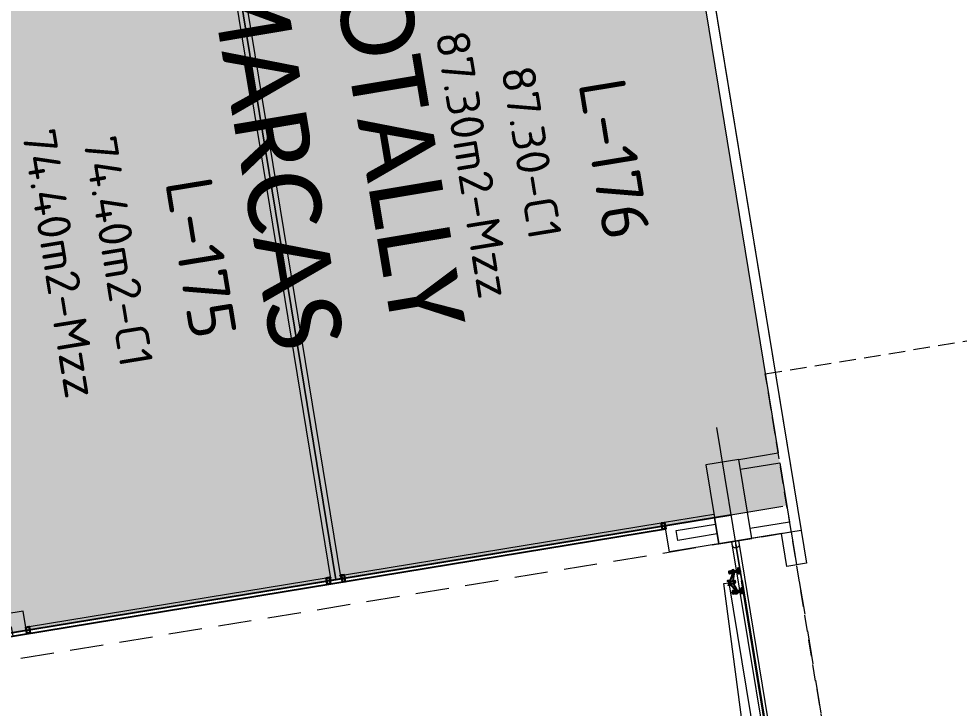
# Model space of a CAD drawing. Header units: metres. Extents: x 2 to 659295185, y -28 to 1124222152.
# Drawn here: x 655583.96 to 655598.06, y 1126571.49 to 1126581.82 of the extents above; entities that cross this region are included whole.
import ezdxf
from ezdxf.enums import TextEntityAlignment as Align

# ---------------------------------------------------------------- set-up
doc = ezdxf.new("R2010")
doc.units = ezdxf.units.M
doc.header["$MEASUREMENT"] = 0
for name, pattern in [('CCSM_C1_CUERPO CK$0$CONTINUA', [0]), ('CCSM_XREF ESTRUCTURA15$0$RAYITAS', [0.375, 0.25, -0.125]), ('CONTINUA', [0]), ('DASHDOT', [1, 0.5, -0.25, 0, -0.25]), ('DASHED', [0.75, 0.5, -0.25])]:
    doc.linetypes.add(name, pattern=pattern)
doc.layers.get('0').update_dxf_attribs({"linetype": 'CONTINUOUS'})
doc.layers.add('CCSM_C1_CUERPO CK$0$A-AREAS COMERCIALES', color=151, linetype='CONTINUOUS', plot=False)
for name, color, linetype in [('CCSM_C1_CUERPO CK$0$A-ESTRUCTURA DE FACHADA DE VIDRIO', 5, 'CONTINUOUS'), ('CCSM_C1_CUERPO CK$0$A-FRENTE DE LOCAL', 4, 'CONTINUOUS'), ('CCSM_C1_CUERPO CK$0$A-LOCAL ID', 7, 'CONTINUOUS'), ('CCSM_C1_CUERPO CK$0$A-MARCOS LOCALES', 4, 'CONTINUOUS'), ('CCSM_C1_CUERPO CK$0$A-PARED', 2, 'CCSM_C1_CUERPO CK$0$CONTINUA'), ('CCSM_C1_CUERPO CK$0$A-VIDRIO', 135, 'CONTINUOUS'), ('CCSM_C1_CUERPO CK$0$A-VISTA 4', 8, 'CONTINUOUS'), ('CCSM_C1_CUERPO CK$0$ID_AREA EXACTA', 7, 'CONTINUOUS'), ('CCSM_C1_CUERPO CK$0$ID_Nº LOCAL', 7, 'CONTINUOUS'), ('CCSM_C1_CUERPO CK$0$ID_RUBRO', 7, 'CONTINUOUS'), ('CCSM_XREF ESTRUCTURA15$0$E-PROYECCION TECHO', 9, 'CCSM_XREF ESTRUCTURA15$0$RAYITAS'), ('CCSM_XREF KIOSKOSE$0$Kiosco General', 154, 'CONTINUOUS')]:
    doc.layers.add(name, color=color, linetype=linetype)
for name, color, linetype, lineweight in [('CCSM_XREF ESTRUCTURA15$0$E-CC-COLUMNA', 2, 'CONTINUOUS', 35), ('LOCALES ASIGNADOS', 41, 'DASHDOT', 0), ('NOMBRES LOCATARIOS', 7, 'CONTINUA', 0)]:
    doc.layers.add(name, color=color, linetype=linetype, lineweight=lineweight)
doc.styles.add('CCSM_C1_CUERPO CK$0$ROMANS', font='romans__.ttf')
doc.styles.get("Standard").update_dxf_attribs({"font": 'tahoma.ttf'})

# ---------------------------------------------------------------- blocks, each defined once
blk = doc.blocks.new('CCSM_C1_CUERPO CK$0$MARCO LOCAL-COLUMNA')
at = {"layer": 'CCSM_C1_CUERPO CK$0$A-MARCOS LOCALES'}
for points in [[(655585.123, 1126575.588), (655585.173, 1126575.588), (655585.173, 1126575.488), (655585.123, 1126575.488)], [(655585.128, 1126575.583), (655585.168, 1126575.583), (655585.168, 1126575.493), (655585.128, 1126575.493)]]:
    blk.add_lwpolyline(points, close=True, dxfattribs=at)
blk = doc.blocks.new('CCSM_C1_CUERPO CK$0$MARCO LOCAL-PARED')
for points in [[(655585.328, 1126575.539), (655585.378, 1126575.539), (655585.378, 1126575.439), (655585.328, 1126575.439)], [(655585.333, 1126575.534), (655585.373, 1126575.534), (655585.373, 1126575.444), (655585.333, 1126575.444)], [(655585.393, 1126575.539), (655585.393, 1126575.534), (655585.383, 1126575.534), (655585.383, 1126575.489), (655585.553, 1126575.489), (655585.553, 1126575.534), (655585.543, 1126575.534), (655585.543, 1126575.539), (655585.558, 1126575.539), (655585.558, 1126575.484), (655585.378, 1126575.484), (655585.378, 1126575.539)], [(655585.608, 1126575.539), (655585.558, 1126575.539), (655585.558, 1126575.439), (655585.608, 1126575.439)], [(655585.603, 1126575.534), (655585.563, 1126575.534), (655585.563, 1126575.444), (655585.603, 1126575.444)]]:
    blk.add_lwpolyline(points, close=True)
blk = doc.blocks.new('CCSM_C1_CUERPO CK$0$A$C682819FC')
for p, q in [((-0.018, 0.005), (-0.018, 0)), ((-0.007, 0.001), (-0.007, 0)), ((0.007, 0.001), (0.007, 0)), ((0.018, 0.005), (0.018, 0)), ((-0.167, -0.102), (-0.167, -0.114)), ((-0.163, -0.1), (-0.137, -0.1)), ((-0.163, -0.116), (-0.137, -0.116)), ((-0.159, -0.102), (-0.159, -0.114)), ((-0.155, -0.136), (-0.145, -0.142)), ((-0.145, -0.136), (-0.155, -0.142)), ((-0.15, -0.019), (-0.15, -0.213)), ((-0.142, -0.102), (-0.142, -0.114)), ((-0.133, -0.102), (-0.133, -0.114)), ((-0.021, -0.029), (-0.021, -0.069)), ((-0.021, -0.029), (-0.021, -0.069)), ((-0.017, -0.01), (-0.017, -0.023)), ((-0.017, -0.075), (-0.017, -0.096)), ((0.013, -0.009), (-0.013, -0.009)), ((0.013, -0.024), (-0.013, -0.024)), ((0.013, -0.073), (-0.013, -0.073)), ((-0.009, -0.005), (-0.006, -0.003)), ((-0.009, -0.005), (-0.009, -0.009)), ((-0.009, -0.005), (0.009, -0.005)), ((-0.009, -0.01), (-0.009, -0.023)), ((-0.009, -0.075), (-0.009, -0.096)), ((-0.006, -0.003), (0.006, -0.003)), ((0.009, -0.005), (0.006, -0.003)), ((0.009, -0.005), (0.009, -0.009)), ((0.009, -0.01), (0.009, -0.023)), ((0.009, -0.075), (0.009, -0.096)), ((0.017, -0.01), (0.017, -0.023)), ((0.017, -0.075), (0.017, -0.096)), ((0.021, -0.029), (0.021, -0.069)), ((0.133, -0.102), (0.133, -0.114)), ((0.133, -0.102), (0.133, -0.114)), ((0.163, -0.1), (0.137, -0.1)), ((0.163, -0.1), (0.137, -0.1)), ((0.163, -0.116), (0.137, -0.116)), ((0.163, -0.116), (0.137, -0.116)), ((0.142, -0.102), (0.142, -0.114)), ((0.142, -0.102), (0.142, -0.114)), ((0.145, -0.136), (0.155, -0.142)), ((0.155, -0.136), (0.145, -0.142)), ((0.145, -0.136), (0.155, -0.142)), ((0.155, -0.136), (0.145, -0.142)), ((0.15, -0.019), (0.15, -0.213)), ((0.15, -0.019), (0.15, -0.213)), ((0.159, -0.102), (0.159, -0.114)), ((0.159, -0.102), (0.159, -0.114)), ((0.167, -0.102), (0.167, -0.114)), ((0.167, -0.102), (0.167, -0.114)), ((-0.182, -0.172), (-0.187, -0.172)), ((-0.185, -0.175), (-0.185, -0.164)), ((-0.173, -0.147), (-0.127, -0.147)), ((-0.173, -0.177), (-0.127, -0.177)), ((-0.127, -0.186), (-0.173, -0.186)), ((-0.172, -0.147), (-0.172, -0.177)), ((-0.169, -0.154), (-0.169, -0.142)), ((-0.132, -0.154), (-0.132, -0.142)), ((-0.129, -0.177), (-0.129, -0.147)), ((-0.119, -0.172), (-0.113, -0.172)), ((-0.116, -0.175), (-0.116, -0.164)), ((0.119, -0.172), (0.113, -0.172)), ((0.119, -0.172), (0.113, -0.172)), ((0.116, -0.175), (0.116, -0.164)), ((0.116, -0.175), (0.116, -0.164)), ((0.173, -0.147), (0.127, -0.147)), ((0.173, -0.147), (0.127, -0.147)), ((0.173, -0.177), (0.127, -0.177)), ((0.173, -0.177), (0.127, -0.177)), ((0.127, -0.186), (0.173, -0.186)), ((0.127, -0.186), (0.173, -0.186)), ((0.129, -0.177), (0.129, -0.147)), ((0.129, -0.177), (0.129, -0.147)), ((0.132, -0.154), (0.132, -0.142)), ((0.132, -0.154), (0.132, -0.142)), ((0.169, -0.154), (0.169, -0.142)), ((0.169, -0.154), (0.169, -0.142)), ((0.172, -0.147), (0.172, -0.177)), ((0.172, -0.147), (0.172, -0.177)), ((0.182, -0.172), (0.187, -0.172)), ((0.182, -0.172), (0.187, -0.172)), ((0.185, -0.175), (0.185, -0.164)), ((0.185, -0.175), (0.185, -0.164))]:
    blk.add_line(p, q)
for points in [[(-0.029, 0.014), (-0.033, 0.014), (-0.033, -0.024, 0.414214), (-0.029, -0.029), (0.029, -0.029, 0.414214), (0.033, -0.024), (0.033, 0.014), (0.029, 0.014), (0.029, -0.024), (-0.029, -0.024)], [(-0.182, -0.172), (-0.184, -0.173, -0.236068), (-0.185, -0.173), (-0.187, -0.172), (-0.187, -0.169), (-0.182, -0.168)], [(-0.119, -0.172), (-0.117, -0.173, 0.236068), (-0.115, -0.173), (-0.113, -0.172), (-0.113, -0.169), (-0.119, -0.168)], [(0.119, -0.172), (0.117, -0.173, -0.236068), (0.115, -0.173), (0.113, -0.172), (0.113, -0.169), (0.119, -0.168)], [(0.119, -0.172), (0.117, -0.173, -0.236068), (0.115, -0.173), (0.113, -0.172), (0.113, -0.169), (0.119, -0.168)], [(0.182, -0.172), (0.184, -0.173, 0.236068), (0.185, -0.173), (0.187, -0.172), (0.187, -0.169), (0.182, -0.168)], [(0.182, -0.172), (0.184, -0.173, 0.236068), (0.185, -0.173), (0.187, -0.172), (0.187, -0.169), (0.182, -0.168)]]:
    blk.add_lwpolyline(points, format="xyb", close=True)
for points in [[(0.029, 0), (-0.029, 0)], [(-0.16, -0.116), (-0.16, -0.136), (-0.14, -0.136), (-0.14, -0.116)], [(-0.159, -0.116), (-0.159, -0.135), (-0.141, -0.135), (-0.141, -0.116)], [(0.16, -0.116), (0.16, -0.136), (0.14, -0.136), (0.14, -0.116)], [(0.16, -0.116), (0.16, -0.136), (0.14, -0.136), (0.14, -0.116)], [(0.159, -0.116), (0.159, -0.135), (0.141, -0.135), (0.141, -0.116)], [(0.159, -0.116), (0.159, -0.135), (0.141, -0.135), (0.141, -0.116)]]:
    blk.add_lwpolyline(points)
for points in [[(0.18, -0.077), (0.12, -0.077), (0.036, -0.029), (-0.036, -0.029), (-0.12, -0.077), (-0.18, -0.077), (-0.18, -0.1), (-0.12, -0.1), (-0.021, -0.069), (0.021, -0.069), (0.12, -0.1), (0.18, -0.1)], [(-0.16, -0.136), (-0.16, -0.141), (-0.159, -0.142), (-0.141, -0.142), (-0.14, -0.141), (-0.14, -0.136)], [(-0.155, -0.136), (-0.155, -0.142), (-0.145, -0.142), (-0.145, -0.136)], [(0.021, -0.069), (-0.021, -0.069), (-0.021, -0.073), (0.021, -0.073)], [(0.16, -0.136), (0.16, -0.141), (0.159, -0.142), (0.141, -0.142), (0.14, -0.141), (0.14, -0.136)], [(0.16, -0.136), (0.16, -0.141), (0.159, -0.142), (0.141, -0.142), (0.14, -0.141), (0.14, -0.136)], [(0.155, -0.136), (0.155, -0.142), (0.145, -0.142), (0.145, -0.136)], [(0.155, -0.136), (0.155, -0.142), (0.145, -0.142), (0.145, -0.136)], [(-0.173, -0.176), (-0.193, -0.176), (-0.193, -0.17), (-0.176, -0.167), (-0.173, -0.167)], [(-0.193, -0.176), (-0.193, -0.177), (-0.173, -0.177), (-0.173, -0.176)], [(-0.176, -0.177), (-0.176, -0.184), (-0.183, -0.192), (-0.179, -0.192), (-0.173, -0.186), (-0.173, -0.177)], [(-0.179, -0.192), (-0.173, -0.186), (-0.173, -0.177), (-0.127, -0.177), (-0.127, -0.186), (-0.121, -0.192)], [(-0.173, -0.147), (-0.173, -0.177), (-0.127, -0.177), (-0.127, -0.147), (-0.129, -0.146), (-0.172, -0.146)], [(-0.158, -0.142), (-0.158, -0.146), (-0.142, -0.146), (-0.142, -0.142)], [(-0.127, -0.176), (-0.107, -0.176), (-0.107, -0.17), (-0.124, -0.167), (-0.127, -0.167)], [(-0.107, -0.176), (-0.107, -0.177), (-0.127, -0.177), (-0.127, -0.176)], [(-0.124, -0.177), (-0.124, -0.184), (-0.117, -0.192), (-0.121, -0.192), (-0.127, -0.186), (-0.127, -0.177)], [(0.127, -0.176), (0.107, -0.176), (0.107, -0.17), (0.124, -0.167), (0.127, -0.167)], [(0.127, -0.176), (0.107, -0.176), (0.107, -0.17), (0.124, -0.167), (0.127, -0.167)], [(0.107, -0.176), (0.107, -0.177), (0.127, -0.177), (0.127, -0.176)], [(0.107, -0.176), (0.107, -0.177), (0.127, -0.177), (0.127, -0.176)], [(0.124, -0.177), (0.124, -0.184), (0.117, -0.192), (0.121, -0.192), (0.127, -0.186), (0.127, -0.177)], [(0.124, -0.177), (0.124, -0.184), (0.117, -0.192), (0.121, -0.192), (0.127, -0.186), (0.127, -0.177)], [(0.179, -0.192), (0.173, -0.186), (0.173, -0.177), (0.127, -0.177), (0.127, -0.186), (0.121, -0.192)], [(0.179, -0.192), (0.173, -0.186), (0.173, -0.177), (0.127, -0.177), (0.127, -0.186), (0.121, -0.192)], [(0.173, -0.147), (0.173, -0.177), (0.127, -0.177), (0.127, -0.147), (0.129, -0.146), (0.172, -0.146)], [(0.173, -0.147), (0.173, -0.177), (0.127, -0.177), (0.127, -0.147), (0.129, -0.146), (0.172, -0.146)], [(0.158, -0.142), (0.158, -0.146), (0.142, -0.146), (0.142, -0.142)], [(0.158, -0.142), (0.158, -0.146), (0.142, -0.146), (0.142, -0.142)], [(0.173, -0.176), (0.193, -0.176), (0.193, -0.17), (0.176, -0.167), (0.173, -0.167)], [(0.173, -0.176), (0.193, -0.176), (0.193, -0.17), (0.176, -0.167), (0.173, -0.167)], [(0.193, -0.176), (0.193, -0.177), (0.173, -0.177), (0.173, -0.176)], [(0.193, -0.176), (0.193, -0.177), (0.173, -0.177), (0.173, -0.176)], [(0.176, -0.177), (0.176, -0.184), (0.183, -0.192), (0.179, -0.192), (0.173, -0.186), (0.173, -0.177)], [(0.176, -0.177), (0.176, -0.184), (0.183, -0.192), (0.179, -0.192), (0.173, -0.186), (0.173, -0.177)]]:
    blk.add_lwpolyline(points, close=True)
for points in [[(-0.129, -0.077), (-0.129, -0.037, 0.414214), (-0.132, -0.034), (-0.169, -0.034, 0.414214), (-0.172, -0.037), (-0.172, -0.077)], [(0.129, -0.077), (0.129, -0.037, -0.414214), (0.132, -0.034), (0.169, -0.034, -0.414214), (0.172, -0.037), (0.172, -0.077)], [(0.129, -0.077), (0.129, -0.037, -0.414214), (0.132, -0.034), (0.169, -0.034, -0.414214), (0.172, -0.037), (0.172, -0.077)]]:
    blk.add_lwpolyline(points, format="xyb")
for centre, radius, start, end in [((-0.163, -0.106), 0.00622, 46.3972, 133.6028), ((-0.163, -0.11), 0.00622, 226.3972, 313.6028), ((-0.15, -0.123), 0.0223, 67.3801, 112.6199), ((-0.15, -0.094), 0.0223, 247.3801, 292.6199), ((-0.137, -0.106), 0.00622, 46.3972, 133.6028), ((-0.137, -0.11), 0.00622, 226.3972, 313.6028), ((-0.013, -0.015), 0.00622, 46.3972, 133.6028), ((-0.013, -0.018), 0.00622, 226.3972, 313.6028), ((-0.013, -0.079), 0.00622, 46.3972, 133.6028), ((-0.013, -0.091), 0.00622, 226.3972, 313.6028), ((0, -0.062), 0.0383, 243.3758, 296.6242), ((0, -0.031), 0.0223, 67.3801, 112.6199), ((0, -0.002), 0.0223, 247.3801, 292.6199), ((0, -0.095), 0.0223, 67.3801, 112.6199), ((0, -0.075), 0.0223, 247.3801, 292.6199), ((0.013, -0.015), 0.00622, 46.3972, 133.6028), ((0.013, -0.018), 0.00622, 226.3972, 313.6028), ((0.013, -0.079), 0.00622, 46.3972, 133.6028), ((0.013, -0.091), 0.00622, 226.3972, 313.6028), ((0.137, -0.106), 0.00622, 46.3972, 133.6028), ((0.137, -0.106), 0.00622, 46.3972, 133.6028), ((0.137, -0.11), 0.00622, 226.3972, 313.6028), ((0.137, -0.11), 0.00622, 226.3972, 313.6028), ((0.15, -0.123), 0.0223, 67.3801, 112.6199), ((0.15, -0.123), 0.0223, 67.3801, 112.6199), ((0.15, -0.094), 0.0223, 247.3801, 292.6199), ((0.15, -0.094), 0.0223, 247.3801, 292.6199), ((0.163, -0.106), 0.00622, 46.3972, 133.6028), ((0.163, -0.106), 0.00622, 46.3972, 133.6028), ((0.163, -0.11), 0.00622, 226.3972, 313.6028), ((0.163, -0.11), 0.00622, 226.3972, 313.6028)]:
    blk.add_arc(centre, radius, start, end)
blk = doc.blocks.new('CCSM_C1_CUERPO CK$0$IDENT LOCAL')
at = {"style": 'CCSM_C1_CUERPO CK$0$ROMANS'}
for tag, height, p in [('AREA-EXACTA', 0.5, (0.869, 0.18)), ('NºLOCAL', 0.7, (1.954, 0.057)), ('RUBRO', 0.35, (0, 0)), ('USO', 0.35, (-0.839, -0.137))]:
    blk.add_attdef(tag, text='', height=height, rotation=279.3085, dxfattribs=at).set_placement(p, align=Align.BOTTOM_CENTER)

msp = doc.modelspace()

# ---------------------------------------------------------------- hatches: boundary and pattern name
at = {"layer": 'LOCALES ASIGNADOS'}
msp.add_hatch(color=256, dxfattribs=at).paths.add_polyline_path([(655593.492, 1126586.61), (655595.4734, 1126574.5213), (655582.7926, 1126572.4429), (655580.799, 1126584.6056)])

# ---------------------------------------------------------------- linework, layer by layer
at = {"color": 43}
for p, q in [((655559.1089, 1126568.5609), (655594.6348, 1126574.3839)), ((655559.1089, 1126568.5609), (655594.6348, 1126574.3839)), ((655527.9121, 1126563.3968), (655593.6561, 1126574.1728)), ((655527.9121, 1126563.3968), (655593.6561, 1126574.1728))]:
    msp.add_line(p, q, dxfattribs=at)
at = {"layer": 'CCSM_C1_CUERPO CK$0$A-AREAS COMERCIALES', "lineweight": 5}
for points in [[(655586.7082, 1126585.6501), (655593.616, 1126586.7824), (655595.6864, 1126574.1509), (655594.4528, 1126573.9487), (655594.3881, 1126574.3435), (655588.7139, 1126573.4134)], [(655586.7082, 1126585.6501), (655588.7139, 1126573.4134), (655582.7929, 1126572.4429), (655580.7872, 1126584.6796)]]:
    msp.add_lwpolyline(points, close=True, dxfattribs=at)
at = {"layer": 'CCSM_C1_CUERPO CK$0$A-ESTRUCTURA DE FACHADA DE VIDRIO', "lineweight": 5}
msp.add_lwpolyline([(655594.7108, 1126573.8897), (655594.7058, 1126573.8889, -0.4142136), (655594.6599, 1126573.9219), (655594.6502, 1126573.9811), (655594.7489, 1126573.9973), (655594.7586, 1126573.938, -0.4142136), (655594.7256, 1126573.8921), (655594.7206, 1126573.8913), (655594.7126, 1126573.9406), (655594.7027, 1126573.939)], format="xyb", close=True, dxfattribs=at)
at = {"layer": 'CCSM_C1_CUERPO CK$0$A-ESTRUCTURA DE FACHADA DE VIDRIO', "color": 3, "lineweight": 5}
msp.add_lwpolyline([(655594.8428, 1126570.9726), (655594.8428, 1126570.9726), (655594.5286, 1126573.3531), (655594.6026, 1126573.3653), (655594.9908, 1126570.9969)], dxfattribs=at)
at = {"layer": 'CCSM_C1_CUERPO CK$0$A-FRENTE DE LOCAL', "lineweight": 5}
for points in [[(655588.8439, 1126573.4854), (655593.5906, 1126574.2634)], [(655588.8601, 1126573.3867), (655593.6068, 1126574.1647)], [(655584.117, 1126572.7106), (655588.5676, 1126573.4401)], [(655584.1332, 1126572.6119), (655588.5838, 1126573.3415)]]:
    msp.add_lwpolyline(points, dxfattribs=at)
at = {"layer": 'CCSM_C1_CUERPO CK$0$A-PARED', "lineweight": 5}
for p, q in [((655594.7521, 1126575.2138), (655595.3443, 1126575.3109)), ((655594.7764, 1126575.0658), (655595.3686, 1126575.1628)), ((655593.6399, 1126574.2714), (655594.38, 1126574.3928)), ((655593.7127, 1126573.8274), (655593.6399, 1126574.2714)), ((655593.8122, 1126574.1477), (655594.4043, 1126574.2447)), ((655593.8365, 1126573.9997), (655593.8122, 1126574.1477)), ((655588.6399, 1126573.4013), (655588.7879, 1126573.4255))]:
    msp.add_line(p, q, dxfattribs=at)
for points in [[(655593.4923, 1126586.6101), (655595.3443, 1126575.3109)], [(655593.6403, 1126586.6344), (655595.6864, 1126574.1509), (655595.6864, 1126574.1509)], [(655586.6585, 1126585.49), (655588.6399, 1126573.4013)], [(655586.8065, 1126585.5142), (655588.7879, 1126573.4255)], [(655595.3686, 1126575.1628), (655595.5141, 1126574.2747), (655594.922, 1126574.1776)], [(655595.6864, 1126574.1509), (655595.7673, 1126573.6575), (655595.4713, 1126573.609), (655595.4713, 1126573.609)], [(655595.3904, 1126574.1024), (655593.7127, 1126573.8274)], [(655594.4286, 1126574.0968), (655593.8365, 1126573.9997)], [(655595.4713, 1126573.609), (655595.3904, 1126574.1024)], [(655583.0928, 1126572.4409), (655583.1913, 1126572.457), (655583.1687, 1126572.5939), (655583.8496, 1126572.7061), (655583.8722, 1126572.5691), (655584.0838, 1126572.6038), (655584.0287, 1126572.9398), (655582.7706, 1126572.7336)]]:
    msp.add_lwpolyline(points, dxfattribs=at)
at = {"layer": 'CCSM_C1_CUERPO CK$0$A-VIDRIO', "lineweight": 5}
for points in [[(655594.7027, 1126573.939), (655594.7916, 1126573.3963), (655594.8015, 1126573.3979), (655594.7126, 1126573.9406)], [(655594.8015, 1126573.3979), (655595.1897, 1126571.0295), (655595.1798, 1126571.0279), (655594.7916, 1126573.3963)]]:
    msp.add_lwpolyline(points, close=True, dxfattribs=at)
at = {"layer": 'CCSM_C1_CUERPO CK$0$A-VISTA 4', "color": 103, "lineweight": 5}
msp.add_lwpolyline([(655594.6502, 1126573.9811), (655594.7489, 1126573.9973), (655595.2341, 1126571.0368), (655595.1354, 1126571.0206)], close=True, dxfattribs=at)
at = {"layer": 'CCSM_XREF ESTRUCTURA15$0$E-CC-COLUMNA', "color": 5, "lineweight": 5}
for p, q in [((655594.4207, 1126575.6901), (655594.7842, 1126573.4724)), ((655593.8564, 1126574.2563), (655595.4133, 1126574.5115))]:
    msp.add_line(p, q, dxfattribs=at)
at = {"layer": 'CCSM_XREF ESTRUCTURA15$0$E-CC-COLUMNA', "lineweight": 5}
msp.add_lwpolyline([(655594.2587, 1126575.1329), (655594.4528, 1126573.9487), (655594.9462, 1126574.0296), (655594.7521, 1126575.2138)], close=True, dxfattribs=at)
at = {"layer": 'CCSM_XREF ESTRUCTURA15$0$E-PROYECCION TECHO', "lineweight": 5}
msp.add_lwpolyline([(655607.3611, 1126558.5648, 0.0104385), (655598.088, 1126558.5714), (655595.1501, 1126576.495), (655604.1797, 1126577.9751), (655607.3611, 1126558.5648)], format="xyb", dxfattribs=at)
at = {"layer": 'CCSM_XREF KIOSKOSE$0$Kiosco General', "linetype": 'DASHED', "lineweight": 5}
msp.add_lwpolyline([(655535.8844, 1126564.3489), (655595.5383, 1126574.1267), (655597.6961, 1126560.9623, 0.070177), (655538.0102, 1126551.3789)], format="xyb", close=True, dxfattribs=at)

# ---------------------------------------------------------------- block references
at = {"layer": 'CCSM_C1_CUERPO CK$0$A-ESTRUCTURA DE FACHADA DE VIDRIO', "lineweight": 5, "rotation": 99.30845128643168}
msp.add_blockref('CCSM_C1_CUERPO CK$0$A$C682819FC', (655594.6026, 1126573.3653), dxfattribs=at)
at = {"layer": 'CCSM_C1_CUERPO CK$0$A-LOCAL ID', "lineweight": 5}
ref = msp.add_blockref('CCSM_C1_CUERPO CK$0$IDENT LOCAL', (655590.3813, 1126579.5688), dxfattribs=at)
ref.add_attrib('AREA-EXACTA', '87.30-C1', dxfattribs={"layer": 'CCSM_C1_CUERPO CK$0$ID_AREA EXACTA', "height": 0.5, "rotation": 279.30845, "style": 'CCSM_C1_CUERPO CK$0$ROMANS'}).set_placement((655591.2506, 1126579.7488), align=Align.BOTTOM_CENTER)
ref.add_attrib('RUBRO', '87.30m2-Mzz', dxfattribs={"layer": 'CCSM_C1_CUERPO CK$0$ID_RUBRO', "height": 0.5, "rotation": 279.30845, "style": 'CCSM_C1_CUERPO CK$0$ROMANS'}).set_placement((655590.3813, 1126579.5688), align=Align.BOTTOM_CENTER)
ref.add_attrib('NºLOCAL', 'L-176', dxfattribs={"layer": 'CCSM_C1_CUERPO CK$0$ID_Nº LOCAL', "height": 0.7, "rotation": 279.30845, "style": 'CCSM_C1_CUERPO CK$0$ROMANS'}).set_placement((655592.335, 1126579.6262), align=Align.BOTTOM_CENTER)
ref = msp.add_blockref('CCSM_C1_CUERPO CK$0$IDENT LOCAL', (655584.1879, 1126578.087), dxfattribs=at)
ref.add_attrib('AREA-EXACTA', '74.40m2-C1', dxfattribs={"layer": 'CCSM_C1_CUERPO CK$0$ID_AREA EXACTA', "height": 0.5, "rotation": 279.30845, "style": 'CCSM_C1_CUERPO CK$0$ROMANS'}).set_placement((655585.0572, 1126578.267), align=Align.BOTTOM_CENTER)
ref.add_attrib('RUBRO', '74.40m2-Mzz', dxfattribs={"layer": 'CCSM_C1_CUERPO CK$0$ID_RUBRO', "height": 0.5, "rotation": 279.30845, "style": 'CCSM_C1_CUERPO CK$0$ROMANS'}).set_placement((655584.1879, 1126578.087), align=Align.BOTTOM_CENTER)
ref.add_attrib('NºLOCAL', 'L-175', dxfattribs={"layer": 'CCSM_C1_CUERPO CK$0$ID_Nº LOCAL', "height": 0.7, "rotation": 279.30845, "style": 'CCSM_C1_CUERPO CK$0$ROMANS'}).set_placement((655586.1416, 1126578.1444), align=Align.BOTTOM_CENTER)
at = {"layer": 'CCSM_C1_CUERPO CK$0$A-MARCOS LOCALES', "lineweight": 5}
for name, p, rotation in [('CCSM_C1_CUERPO CK$0$MARCO LOCAL-COLUMNA', (190864.2003, -91206.9169), 9.308451037493118), ('CCSM_C1_CUERPO CK$0$MARCO LOCAL-PARED', (190858.9681, -91207.7251), 9.30845110547362), ('CCSM_C1_CUERPO CK$0$MARCO LOCAL-COLUMNA', (190854.6773, -91208.4777), 9.308451037493118)]:
    msp.add_blockref(name, p, dxfattribs=dict(at, rotation=rotation))

# ---------------------------------------------------------------- texts
at = {"layer": 'NOMBRES LOCATARIOS', "insert": (655589.6498, 1126583.2664), "char_height": 1.1, "attachment_point": 1, "rotation": 279.52023}
msp.add_mtext_dynamic_manual_height_columns('{\\fCalibri|b0|i0|c0|p34;\\C7;TOTALLY MARCAS}', width=5.658115, gutter_width=25, heights=[0], dxfattribs=at)

doc.saveas('drawing.dxf')
